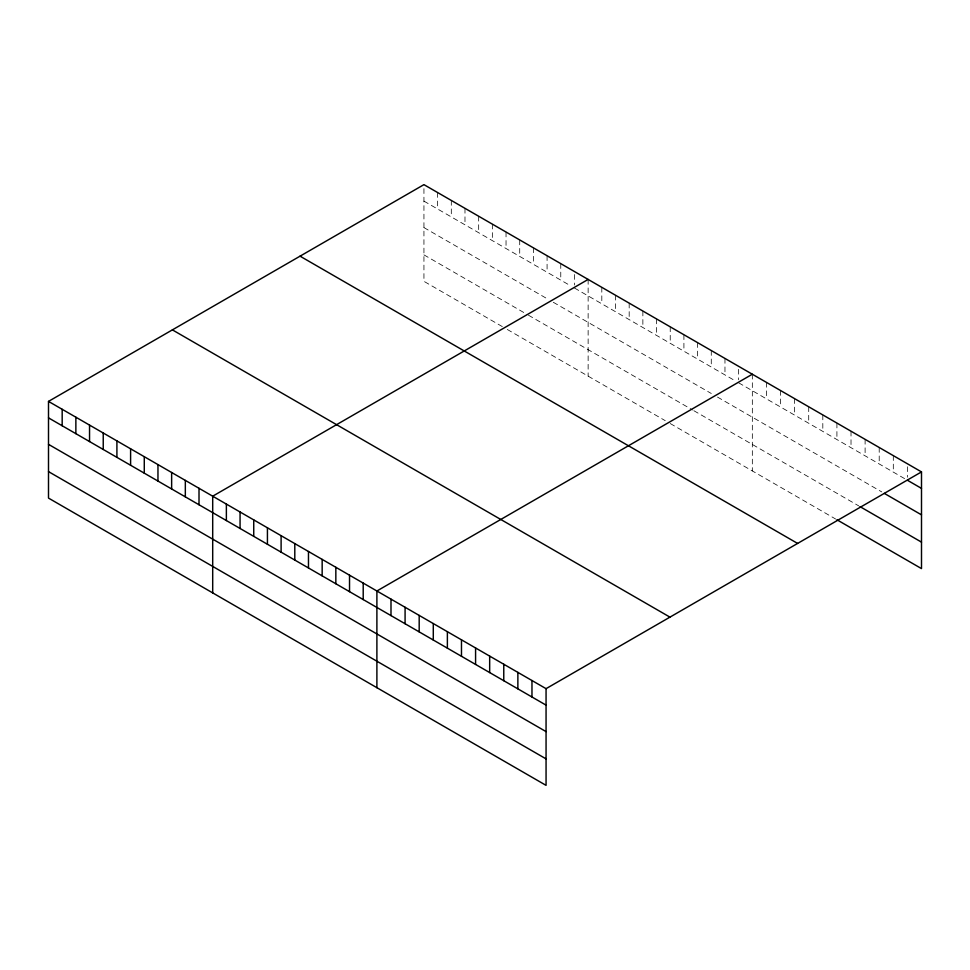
<?xml version="1.0" encoding="UTF-8"?>
<svg xmlns="http://www.w3.org/2000/svg" width="970" height="970" viewBox="0 0 970 970"><rect width="100%" height="100%" fill="white"/><g stroke="black" fill="none" stroke-linecap="round" stroke-linejoin="round"><path stroke-width="0.73" stroke-dasharray="4.85 3.64" d="M423.938 201.117L570.712 285.859M574.446 288.005L736.157 381.368M738.643 382.81L904.84 478.756M423.938 227.586L547.08 298.687M553.3 302.276L711.277 393.48M717.497 397.07L881.766 491.911M423.938 254.867L527.183 314.474M528.42 315.189L692.616 409.983M693.865 410.71L858.705 505.867M502.302 326.587L423.938 281.336L423.938 184.639M507.274 329.461L665.25 420.665M670.234 423.538L835.631 519.023M907.399 466.764L907.399 477.24M893.309 455.633L893.309 472.099M879.208 447.485L879.208 463.963M865.107 439.349L865.107 455.827M851.017 431.213L851.017 447.679M836.916 423.065L836.916 439.543M822.815 414.93L822.815 431.407M808.713 406.794L808.713 423.259M794.624 398.658L794.624 415.124M780.523 390.51L780.523 406.988M766.421 382.374L766.421 398.852M752.332 374.238L752.332 470.935M738.643 369.327L738.643 379.816M724.966 358.439L724.966 374.905M711.277 350.534L711.277 367.012M697.6 342.64L697.6 359.106M683.911 334.735L683.911 351.213M670.234 326.841L670.234 343.307M656.544 318.936L656.544 335.414M642.868 311.043L642.868 327.508M629.178 303.137L629.178 319.615M615.501 295.244L615.501 311.709M601.812 287.338L601.812 303.804M588.135 279.433L588.135 376.13M574.446 274.534L574.446 285.01M560.769 263.634L560.769 280.112M547.08 255.74L547.08 272.206M533.403 247.835L533.403 264.313M519.714 239.942L519.714 256.407M506.037 232.036L506.037 248.514M492.348 224.143L492.348 240.608M478.671 216.237L478.671 232.715M464.982 208.344L464.982 224.81M451.305 200.438L451.305 216.916M437.615 192.545L437.615 209.011"/><path stroke-width="1.45" d="M48.5 401.398L546.062 688.664L546.062 785.361L48.5 498.095L48.5 401.398L423.938 184.639L921.5 471.905L921.5 568.602L836.916 519.762M588.135 279.433L212.697 496.191L212.697 592.888M752.332 374.238L376.893 590.997L376.893 687.694M546.062 688.664L921.5 471.905M907.399 480.235L921.5 488.383M884.337 493.39L921.5 514.852M859.978 506.607L921.5 542.133M300.045 256.165L797.607 543.43M172.393 329.873L669.955 617.138M48.5 417.864L546.062 705.129M48.5 444.345L546.062 731.61M48.5 471.614L546.062 758.879M531.972 680.528L531.972 696.994M517.871 672.38L517.871 688.858M503.769 664.244L503.769 680.722M489.668 656.108L489.668 672.574M475.579 647.972L475.579 664.438M461.478 639.824L461.478 656.302M447.376 631.688L447.376 648.154M433.287 623.552L433.287 640.018M419.185 615.404L419.185 631.882M405.084 607.268L405.084 623.746M390.995 599.133L390.995 615.598M363.204 583.091L363.204 599.569M349.527 575.198L349.527 591.664M335.838 567.292L335.838 583.758M322.161 559.387L322.161 575.865M308.472 551.493L308.472 567.959M294.795 543.588L294.795 560.066M281.106 535.695L281.106 552.16M267.429 527.789L267.429 544.267M253.74 519.896L253.74 536.361M240.063 511.99L240.063 528.468M226.374 504.097L226.374 520.563M199.008 488.298L199.008 504.764M185.331 480.392L185.331 496.87M171.641 472.499L171.641 488.965M157.964 464.594L157.964 481.071M144.275 456.7L144.275 473.166M130.598 448.795L130.598 465.273M116.909 440.901L116.909 457.367M103.232 432.996L103.232 449.462M89.543 425.09L89.543 441.568M75.866 417.197L75.866 433.663M62.177 409.291L62.177 425.769"/></g></svg>
